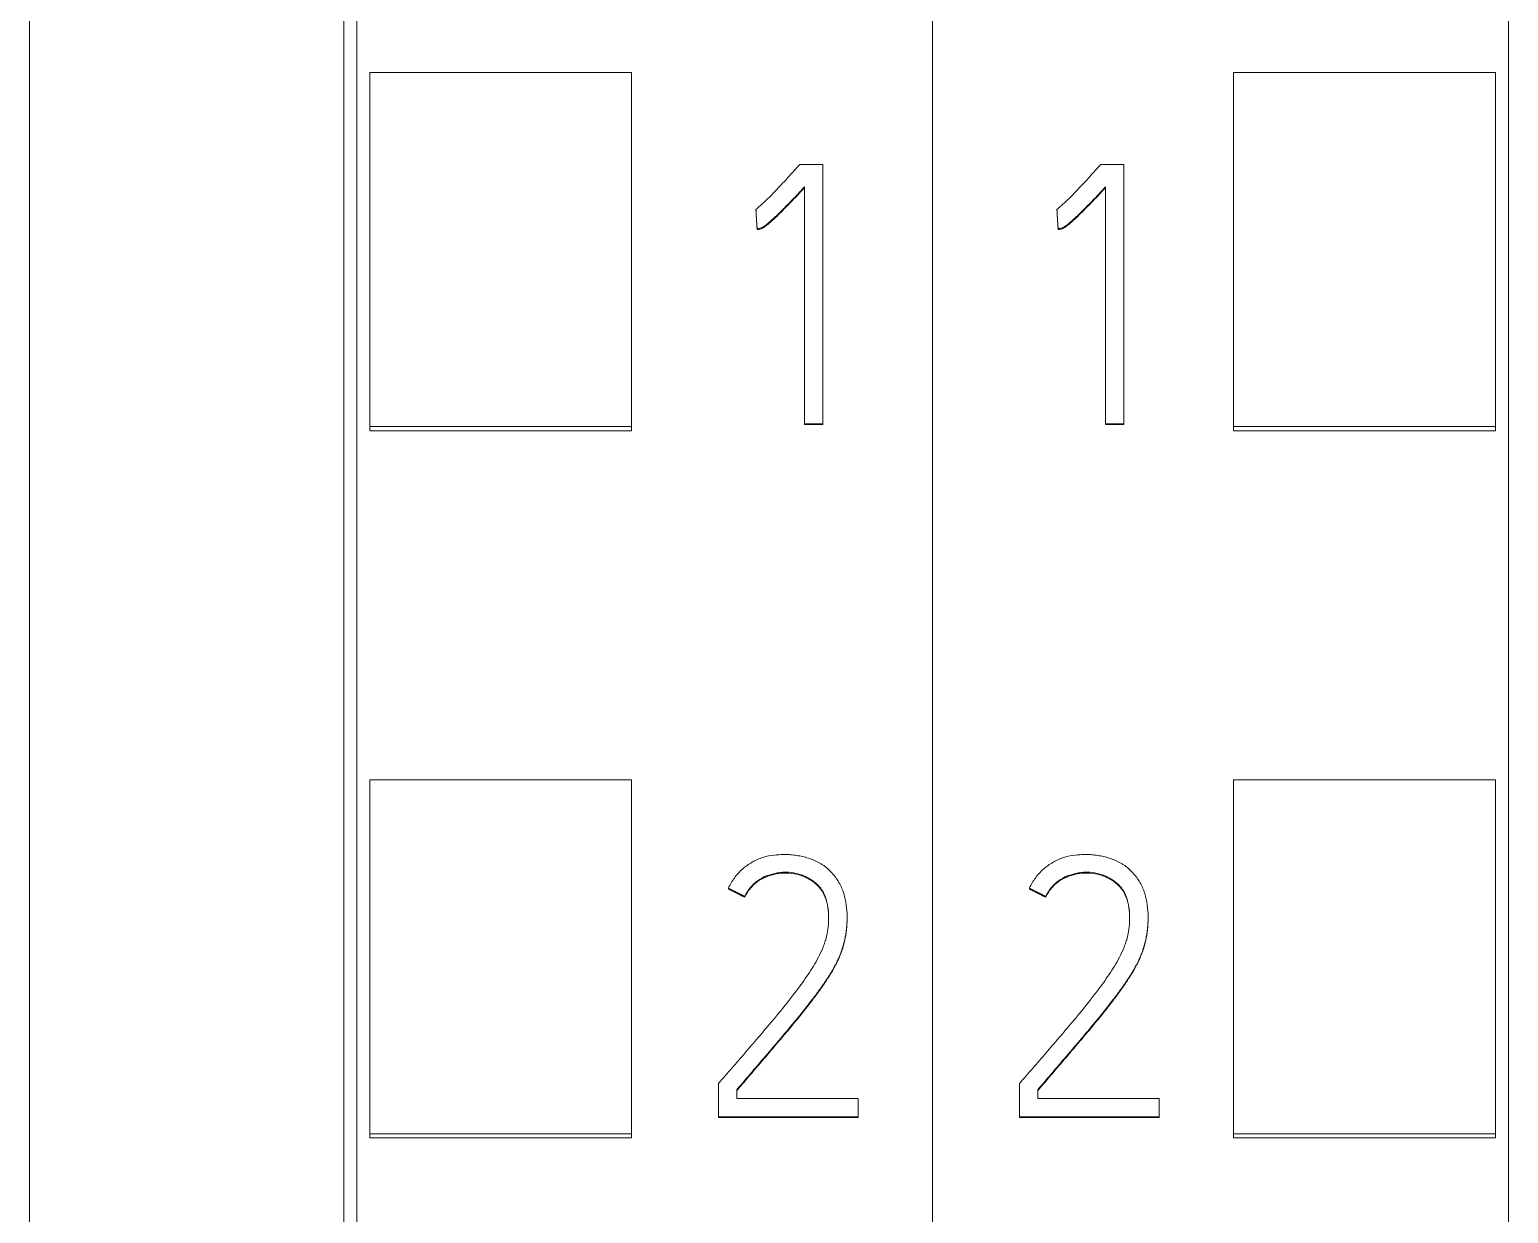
# Model space of a CAD drawing. Header units: millimetres. Extents: x 4137 to 6698, y 1400 to 3585.
# Drawn here: x 5174.15 to 5185.45, y 3342.75 to 3351.79 of the extents above; entities that cross this region are included whole.
import ezdxf

# ---------------------------------------------------------------- set-up
doc = ezdxf.new("R2010")
doc.units = ezdxf.units.MM
doc.layers.add('000-PI-Oprema', color=30, linetype='Continuous', lineweight=5)

msp = doc.modelspace()

# ---------------------------------------------------------------- linework, layer by layer
at = {"layer": '000-PI-Oprema', "color": 0, "linetype": 'ByBlock', "lineweight": 0}
for p, q in [((5181.048, 3360.459), (5181.048, 3247.041)), ((5181.048, 3360.459), (5181.048, 3247.041)), ((5176.648, 3249.363), (5176.648, 3358.178)), ((5185.448, 3358.178), (5185.448, 3249.363)), ((5176.748, 3348.759), (5176.748, 3351.463)), ((5176.748, 3351.463), (5178.748, 3351.463)), ((5178.748, 3348.759), (5178.748, 3351.463)), ((5183.348, 3348.759), (5183.348, 3351.463)), ((5185.348, 3351.463), (5183.348, 3351.463)), ((5185.348, 3348.759), (5185.348, 3351.463)), ((5180.209, 3350.762), (5180.034, 3350.762)), ((5180.209, 3348.78), (5180.209, 3350.762)), ((5182.509, 3350.762), (5182.334, 3350.762)), ((5182.509, 3348.78), (5182.509, 3350.762)), ((5180.07, 3350.591), (5180.07, 3348.78)), ((5182.37, 3350.591), (5182.37, 3348.78)), ((5179.698, 3350.418), (5179.698, 3350.411)), ((5181.998, 3350.418), (5181.998, 3350.411)), ((5179.707, 3350.271), (5179.707, 3350.265)), ((5182.007, 3350.271), (5182.007, 3350.265)), ((5176.748, 3348.727), (5176.748, 3348.759)), ((5176.748, 3348.759), (5178.748, 3348.759)), ((5178.748, 3348.727), (5178.748, 3348.759)), ((5180.07, 3348.78), (5180.209, 3348.78)), ((5180.07, 3348.78), (5180.07, 3348.774)), ((5180.209, 3348.774), (5180.07, 3348.774)), ((5180.209, 3348.78), (5180.209, 3348.774)), ((5182.37, 3348.78), (5182.509, 3348.78)), ((5182.37, 3348.78), (5182.37, 3348.774)), ((5182.509, 3348.774), (5182.37, 3348.774)), ((5182.509, 3348.78), (5182.509, 3348.774)), ((5183.348, 3348.727), (5183.348, 3348.759)), ((5185.348, 3348.759), (5183.348, 3348.759)), ((5185.348, 3348.727), (5185.348, 3348.759)), ((5176.748, 3348.727), (5178.748, 3348.727)), ((5185.348, 3348.727), (5183.348, 3348.727)), ((5176.748, 3343.358), (5176.748, 3346.061)), ((5176.748, 3346.061), (5178.748, 3346.061)), ((5178.748, 3343.358), (5178.748, 3346.061)), ((5183.348, 3343.358), (5183.348, 3346.061)), ((5185.348, 3346.061), (5183.348, 3346.061)), ((5185.348, 3343.358), (5185.348, 3346.061)), ((5179.487, 3345.233), (5179.487, 3345.227)), ((5179.612, 3345.17), (5179.612, 3345.164)), ((5181.787, 3345.233), (5181.787, 3345.227)), ((5181.912, 3345.17), (5181.912, 3345.164)), ((5180.395, 3345.002), (5180.395, 3345.008)), ((5182.695, 3345.002), (5182.695, 3345.008)), ((5179.413, 3343.742), (5179.413, 3343.488)), ((5179.551, 3343.626), (5179.551, 3343.693)), ((5181.713, 3343.742), (5181.713, 3343.488)), ((5181.851, 3343.626), (5181.851, 3343.693)), ((5180.478, 3343.626), (5179.551, 3343.626)), ((5180.478, 3343.488), (5180.478, 3343.626)), ((5182.778, 3343.626), (5181.851, 3343.626)), ((5182.778, 3343.488), (5182.778, 3343.626)), ((5179.413, 3343.488), (5179.413, 3343.482)), ((5179.413, 3343.488), (5180.478, 3343.488)), ((5180.478, 3343.482), (5179.413, 3343.482)), ((5180.478, 3343.488), (5180.478, 3343.482)), ((5181.713, 3343.488), (5181.713, 3343.482)), ((5181.713, 3343.488), (5182.778, 3343.488)), ((5182.778, 3343.482), (5181.713, 3343.482)), ((5182.778, 3343.488), (5182.778, 3343.482)), ((5176.748, 3343.327), (5176.748, 3343.358)), ((5176.748, 3343.358), (5178.748, 3343.358)), ((5178.748, 3343.327), (5178.748, 3343.358)), ((5183.348, 3343.327), (5183.348, 3343.358)), ((5185.348, 3343.358), (5183.348, 3343.358)), ((5185.348, 3343.327), (5185.348, 3343.358)), ((5176.748, 3343.327), (5178.748, 3343.327)), ((5185.348, 3343.327), (5183.348, 3343.327))]:
    msp.add_line(p, q, dxfattribs=at)
for points, knots in [([(5176.548, 3249.078), (5176.548, 3252.418), (5176.548, 3260.383), (5176.548, 3273.023), (5176.548, 3288.509), (5176.548, 3302.803), (5176.548, 3317.013), (5176.548, 3331.58), (5176.548, 3345.75), (5176.548, 3355.32), (5176.548, 3358.364)], [0, 0, 0, 0, 0.091483, 0.21812, 0.346206, 0.515858, 0.610111, 0.736264, 0.916066, 1, 1, 1, 1]), ([(5174.148, 3355.298), (5174.148, 3353.275), (5174.148, 3344.726), (5174.148, 3331.58), (5174.148, 3317.013), (5174.148, 3302.803), (5174.148, 3288.509), (5174.148, 3273.023), (5174.148, 3260.265), (5174.148, 3251.383), (5174.148, 3247.126), (5174.148, 3246.328)], [0, 0, 0, 0, 0.055935, 0.236292, 0.362833, 0.457376, 0.627551, 0.756032, 0.883059, 0.978086, 1, 1, 1, 1]), ([(5180.034, 3350.762), (5180.007, 3350.732), (5179.98, 3350.702), (5179.926, 3350.643), (5179.899, 3350.614), (5179.857, 3350.57), (5179.843, 3350.556), (5179.816, 3350.527), (5179.802, 3350.512), (5179.773, 3350.484), (5179.758, 3350.47), (5179.729, 3350.444), (5179.713, 3350.43), (5179.698, 3350.418)], [0, 0, 0, 0, 0.25, 0.25, 0.5, 0.5, 0.625, 0.625, 0.75, 0.75, 0.875, 0.875, 1, 1, 1, 1]), ([(5182.334, 3350.762), (5182.307, 3350.732), (5182.28, 3350.702), (5182.226, 3350.643), (5182.199, 3350.614), (5182.157, 3350.57), (5182.143, 3350.556), (5182.116, 3350.527), (5182.102, 3350.512), (5182.073, 3350.484), (5182.058, 3350.47), (5182.029, 3350.444), (5182.013, 3350.43), (5181.998, 3350.418)], [0, 0, 0, 0, 0.25, 0.25, 0.5, 0.5, 0.625, 0.625, 0.75, 0.75, 0.875, 0.875, 1, 1, 1, 1]), ([(5179.707, 3350.271), (5179.712, 3350.271), (5179.717, 3350.272), (5179.727, 3350.274), (5179.732, 3350.275), (5179.742, 3350.278), (5179.746, 3350.281), (5179.755, 3350.286), (5179.76, 3350.289), (5179.772, 3350.297), (5179.78, 3350.304), (5179.796, 3350.316), (5179.804, 3350.323), (5179.827, 3350.343), (5179.842, 3350.357), (5179.872, 3350.385), (5179.886, 3350.4), (5179.929, 3350.443), (5179.958, 3350.472), (5180.014, 3350.531), (5180.042, 3350.561), (5180.07, 3350.591)], [0, 0, 0, 0, 0.03125, 0.03125, 0.0625, 0.0625, 0.09375, 0.09375, 0.125, 0.125, 0.1875, 0.1875, 0.25, 0.25, 0.375, 0.375, 0.5, 0.5, 0.75, 0.75, 1, 1, 1, 1]), ([(5180.07, 3350.585), (5180.042, 3350.555), (5180.014, 3350.525), (5179.958, 3350.466), (5179.929, 3350.437), (5179.886, 3350.393), (5179.871, 3350.379), (5179.842, 3350.351), (5179.827, 3350.337), (5179.804, 3350.317), (5179.796, 3350.31), (5179.78, 3350.297), (5179.772, 3350.291), (5179.759, 3350.282), (5179.755, 3350.279), (5179.746, 3350.274), (5179.742, 3350.272), (5179.732, 3350.269), (5179.727, 3350.267), (5179.717, 3350.265), (5179.712, 3350.265), (5179.707, 3350.265)], [0, 0, 0, 0, 0.25, 0.25, 0.5, 0.5, 0.625, 0.625, 0.75, 0.75, 0.8125, 0.8125, 0.875, 0.875, 0.90625, 0.90625, 0.9375, 0.9375, 0.96875, 0.96875, 1, 1, 1, 1]), ([(5182.007, 3350.271), (5182.012, 3350.271), (5182.017, 3350.272), (5182.027, 3350.274), (5182.032, 3350.275), (5182.042, 3350.278), (5182.046, 3350.281), (5182.055, 3350.286), (5182.06, 3350.289), (5182.072, 3350.297), (5182.08, 3350.304), (5182.096, 3350.316), (5182.104, 3350.323), (5182.127, 3350.343), (5182.142, 3350.357), (5182.172, 3350.385), (5182.186, 3350.4), (5182.229, 3350.443), (5182.258, 3350.472), (5182.314, 3350.531), (5182.342, 3350.561), (5182.37, 3350.591)], [0, 0, 0, 0, 0.03125, 0.03125, 0.0625, 0.0625, 0.09375, 0.09375, 0.125, 0.125, 0.1875, 0.1875, 0.25, 0.25, 0.375, 0.375, 0.5, 0.5, 0.75, 0.75, 1, 1, 1, 1]), ([(5182.37, 3350.585), (5182.342, 3350.555), (5182.314, 3350.525), (5182.258, 3350.466), (5182.229, 3350.437), (5182.186, 3350.393), (5182.171, 3350.379), (5182.142, 3350.351), (5182.127, 3350.337), (5182.104, 3350.317), (5182.096, 3350.31), (5182.08, 3350.297), (5182.072, 3350.291), (5182.059, 3350.282), (5182.055, 3350.279), (5182.046, 3350.274), (5182.042, 3350.272), (5182.032, 3350.269), (5182.027, 3350.267), (5182.017, 3350.265), (5182.012, 3350.265), (5182.007, 3350.265)], [0, 0, 0, 0, 0.25, 0.25, 0.5, 0.5, 0.625, 0.625, 0.75, 0.75, 0.8125, 0.8125, 0.875, 0.875, 0.90625, 0.90625, 0.9375, 0.9375, 0.96875, 0.96875, 1, 1, 1, 1]), ([(5179.551, 3343.693), (5179.59, 3343.738), (5179.629, 3343.784), (5179.707, 3343.876), (5179.746, 3343.922), (5179.825, 3344.013), (5179.864, 3344.059), (5179.941, 3344.151), (5179.98, 3344.197), (5180.056, 3344.29), (5180.093, 3344.337), (5180.148, 3344.409), (5180.166, 3344.433), (5180.201, 3344.482), (5180.218, 3344.507), (5180.252, 3344.557), (5180.268, 3344.582), (5180.298, 3344.634), (5180.312, 3344.66), (5180.331, 3344.701), (5180.337, 3344.715), (5180.348, 3344.743), (5180.353, 3344.757), (5180.367, 3344.8), (5180.375, 3344.83), (5180.386, 3344.888), (5180.39, 3344.918), (5180.393, 3344.963), (5180.394, 3344.978), (5180.395, 3345.008), (5180.395, 3345.023), (5180.393, 3345.068), (5180.389, 3345.098), (5180.381, 3345.142), (5180.378, 3345.157), (5180.371, 3345.186), (5180.366, 3345.201), (5180.356, 3345.229), (5180.35, 3345.243), (5180.336, 3345.27), (5180.329, 3345.283), (5180.317, 3345.302), (5180.312, 3345.308), (5180.303, 3345.321), (5180.299, 3345.327), (5180.284, 3345.344), (5180.274, 3345.355), (5180.253, 3345.376), (5180.242, 3345.387), (5180.224, 3345.4), (5180.218, 3345.405), (5180.205, 3345.413), (5180.198, 3345.417), (5180.165, 3345.437), (5180.138, 3345.449), (5180.095, 3345.464), (5180.08, 3345.468), (5180.051, 3345.476), (5180.036, 3345.479), (5180.006, 3345.484), (5179.991, 3345.486), (5179.961, 3345.489), (5179.946, 3345.49), (5179.916, 3345.49), (5179.9, 3345.49), (5179.87, 3345.489), (5179.855, 3345.488), (5179.81, 3345.483), (5179.78, 3345.477), (5179.737, 3345.463), (5179.723, 3345.458), (5179.702, 3345.449), (5179.695, 3345.445), (5179.681, 3345.438), (5179.675, 3345.435), (5179.642, 3345.416), (5179.617, 3345.398), (5179.583, 3345.368), (5179.572, 3345.357), (5179.552, 3345.335), (5179.542, 3345.323), (5179.516, 3345.287), (5179.5, 3345.261), (5179.487, 3345.233)], [0, 0, 0, 0, 0.0625, 0.0625, 0.125, 0.125, 0.1875, 0.1875, 0.25, 0.25, 0.3125, 0.3125, 0.34375, 0.34375, 0.375, 0.375, 0.40625, 0.40625, 0.4375, 0.4375, 0.453125, 0.453125, 0.46875, 0.46875, 0.5, 0.5, 0.53125, 0.53125, 0.546875, 0.546875, 0.5625, 0.5625, 0.59375, 0.59375, 0.609375, 0.609375, 0.625, 0.625, 0.640625, 0.640625, 0.65625, 0.65625, 0.664062, 0.664062, 0.671875, 0.671875, 0.6875, 0.6875, 0.703125, 0.703125, 0.710937, 0.710937, 0.71875, 0.71875, 0.75, 0.75, 0.765625, 0.765625, 0.78125, 0.78125, 0.796875, 0.796875, 0.8125, 0.8125, 0.828125, 0.828125, 0.84375, 0.84375, 0.875, 0.875, 0.890625, 0.890625, 0.898437, 0.898437, 0.90625, 0.90625, 0.9375, 0.9375, 0.953125, 0.953125, 0.96875, 0.96875, 1, 1, 1, 1]), ([(5181.851, 3343.693), (5181.89, 3343.738), (5181.929, 3343.784), (5182.007, 3343.876), (5182.046, 3343.922), (5182.125, 3344.013), (5182.164, 3344.059), (5182.241, 3344.151), (5182.28, 3344.197), (5182.356, 3344.29), (5182.393, 3344.337), (5182.448, 3344.409), (5182.466, 3344.433), (5182.501, 3344.482), (5182.518, 3344.507), (5182.552, 3344.557), (5182.568, 3344.582), (5182.598, 3344.634), (5182.612, 3344.66), (5182.631, 3344.701), (5182.637, 3344.715), (5182.648, 3344.743), (5182.653, 3344.757), (5182.667, 3344.8), (5182.675, 3344.83), (5182.686, 3344.888), (5182.69, 3344.918), (5182.693, 3344.963), (5182.694, 3344.978), (5182.695, 3345.008), (5182.695, 3345.023), (5182.693, 3345.068), (5182.689, 3345.098), (5182.681, 3345.142), (5182.678, 3345.157), (5182.671, 3345.186), (5182.666, 3345.201), (5182.656, 3345.229), (5182.65, 3345.243), (5182.636, 3345.27), (5182.629, 3345.283), (5182.617, 3345.302), (5182.612, 3345.308), (5182.603, 3345.321), (5182.599, 3345.327), (5182.584, 3345.344), (5182.574, 3345.355), (5182.553, 3345.376), (5182.542, 3345.387), (5182.524, 3345.4), (5182.518, 3345.405), (5182.505, 3345.413), (5182.498, 3345.417), (5182.465, 3345.437), (5182.438, 3345.449), (5182.395, 3345.464), (5182.38, 3345.468), (5182.351, 3345.476), (5182.336, 3345.479), (5182.306, 3345.484), (5182.291, 3345.486), (5182.261, 3345.489), (5182.246, 3345.49), (5182.216, 3345.49), (5182.2, 3345.49), (5182.17, 3345.489), (5182.155, 3345.488), (5182.11, 3345.483), (5182.08, 3345.477), (5182.037, 3345.463), (5182.023, 3345.458), (5182.002, 3345.449), (5181.995, 3345.445), (5181.981, 3345.438), (5181.975, 3345.435), (5181.942, 3345.416), (5181.917, 3345.398), (5181.883, 3345.368), (5181.872, 3345.357), (5181.852, 3345.335), (5181.842, 3345.323), (5181.816, 3345.287), (5181.8, 3345.261), (5181.787, 3345.233)], [0, 0, 0, 0, 0.0625, 0.0625, 0.125, 0.125, 0.1875, 0.1875, 0.25, 0.25, 0.3125, 0.3125, 0.34375, 0.34375, 0.375, 0.375, 0.40625, 0.40625, 0.4375, 0.4375, 0.453125, 0.453125, 0.46875, 0.46875, 0.5, 0.5, 0.53125, 0.53125, 0.546875, 0.546875, 0.5625, 0.5625, 0.59375, 0.59375, 0.609375, 0.609375, 0.625, 0.625, 0.640625, 0.640625, 0.65625, 0.65625, 0.664062, 0.664062, 0.671875, 0.671875, 0.6875, 0.6875, 0.703125, 0.703125, 0.710937, 0.710937, 0.71875, 0.71875, 0.75, 0.75, 0.765625, 0.765625, 0.78125, 0.78125, 0.796875, 0.796875, 0.8125, 0.8125, 0.828125, 0.828125, 0.84375, 0.84375, 0.875, 0.875, 0.890625, 0.890625, 0.898437, 0.898437, 0.90625, 0.90625, 0.9375, 0.9375, 0.953125, 0.953125, 0.96875, 0.96875, 1, 1, 1, 1]), ([(5179.612, 3345.17), (5179.624, 3345.193), (5179.637, 3345.215), (5179.661, 3345.245), (5179.67, 3345.255), (5179.689, 3345.273), (5179.699, 3345.282), (5179.73, 3345.304), (5179.753, 3345.317), (5179.801, 3345.336), (5179.826, 3345.343), (5179.864, 3345.35), (5179.877, 3345.352), (5179.903, 3345.355), (5179.916, 3345.355), (5179.955, 3345.355), (5179.981, 3345.352), (5180.019, 3345.343), (5180.031, 3345.34), (5180.056, 3345.331), (5180.068, 3345.327), (5180.103, 3345.31), (5180.125, 3345.297), (5180.155, 3345.272), (5180.165, 3345.263), (5180.183, 3345.245), (5180.191, 3345.235), (5180.202, 3345.219), (5180.206, 3345.213), (5180.212, 3345.202), (5180.221, 3345.185), (5180.229, 3345.167), (5180.237, 3345.142), (5180.24, 3345.129), (5180.245, 3345.104), (5180.247, 3345.091), (5180.251, 3345.066), (5180.252, 3345.053), (5180.253, 3345.027), (5180.253, 3345.014), (5180.253, 3344.988), (5180.253, 3344.975), (5180.251, 3344.95), (5180.25, 3344.937), (5180.245, 3344.898), (5180.24, 3344.873), (5180.23, 3344.836), (5180.226, 3344.824), (5180.218, 3344.799), (5180.213, 3344.787), (5180.198, 3344.751), (5180.187, 3344.728), (5180.164, 3344.683), (5180.151, 3344.66), (5180.124, 3344.617), (5180.11, 3344.595), (5180.068, 3344.532), (5180.038, 3344.49), (5179.945, 3344.367), (5179.88, 3344.287), (5179.781, 3344.17), (5179.748, 3344.131), (5179.681, 3344.053), (5179.648, 3344.014), (5179.581, 3343.936), (5179.547, 3343.897), (5179.48, 3343.82), (5179.446, 3343.781), (5179.413, 3343.742)], [0, 0, 0, 0, 0.03125, 0.03125, 0.046875, 0.046875, 0.0625, 0.0625, 0.09375, 0.09375, 0.125, 0.125, 0.140625, 0.140625, 0.15625, 0.15625, 0.1875, 0.1875, 0.203125, 0.203125, 0.21875, 0.21875, 0.25, 0.25, 0.265625, 0.265625, 0.28125, 0.28125, 0.289062, 0.289062, 0.296875, 0.3125, 0.3125, 0.328125, 0.328125, 0.34375, 0.34375, 0.359375, 0.359375, 0.375, 0.375, 0.390625, 0.390625, 0.40625, 0.40625, 0.4375, 0.4375, 0.453125, 0.453125, 0.46875, 0.46875, 0.5, 0.5, 0.53125, 0.53125, 0.5625, 0.5625, 0.625, 0.625, 0.75, 0.75, 0.8125, 0.8125, 0.875, 0.875, 0.9375, 0.9375, 1, 1, 1, 1]), ([(5180.253, 3344.999), (5180.253, 3345.01), (5180.253, 3345.02), (5180.252, 3345.043), (5180.251, 3345.056), (5180.248, 3345.081), (5180.246, 3345.094), (5180.241, 3345.12), (5180.238, 3345.132), (5180.23, 3345.157), (5180.225, 3345.169), (5180.217, 3345.187), (5180.214, 3345.193), (5180.207, 3345.204), (5180.204, 3345.21), (5180.186, 3345.237), (5180.168, 3345.255), (5180.143, 3345.276), (5180.138, 3345.28), (5180.127, 3345.288), (5180.111, 3345.299), (5180.082, 3345.314), (5180.058, 3345.324), (5180.034, 3345.333), (5180.021, 3345.337), (5179.983, 3345.345), (5179.957, 3345.348), (5179.905, 3345.349), (5179.879, 3345.347), (5179.84, 3345.34), (5179.828, 3345.337), (5179.803, 3345.33), (5179.79, 3345.325), (5179.766, 3345.316), (5179.754, 3345.31), (5179.732, 3345.298), (5179.72, 3345.291), (5179.689, 3345.268), (5179.67, 3345.25), (5179.646, 3345.22), (5179.638, 3345.209), (5179.624, 3345.187), (5179.618, 3345.176), (5179.612, 3345.164)], [0, 0, 0, 0, 0.034222, 0.034222, 0.076212, 0.076212, 0.118203, 0.118203, 0.160193, 0.160193, 0.202183, 0.202183, 0.223179, 0.223179, 0.244174, 0.244174, 0.328155, 0.328155, 0.34915, 0.34915, 0.370145, 0.412135, 0.454126, 0.454126, 0.496116, 0.496116, 0.580097, 0.580097, 0.664077, 0.664077, 0.706068, 0.706068, 0.748058, 0.748058, 0.790048, 0.790048, 0.832039, 0.832039, 0.916019, 0.916019, 0.95801, 0.95801, 1, 1, 1, 1]), ([(5181.912, 3345.17), (5181.924, 3345.193), (5181.937, 3345.215), (5181.961, 3345.245), (5181.97, 3345.255), (5181.989, 3345.273), (5181.999, 3345.282), (5182.03, 3345.304), (5182.053, 3345.317), (5182.101, 3345.336), (5182.126, 3345.343), (5182.164, 3345.35), (5182.177, 3345.352), (5182.203, 3345.355), (5182.216, 3345.355), (5182.255, 3345.355), (5182.281, 3345.352), (5182.319, 3345.343), (5182.331, 3345.34), (5182.356, 3345.331), (5182.368, 3345.327), (5182.403, 3345.31), (5182.425, 3345.297), (5182.455, 3345.272), (5182.465, 3345.263), (5182.483, 3345.245), (5182.491, 3345.235), (5182.502, 3345.219), (5182.506, 3345.213), (5182.512, 3345.202), (5182.521, 3345.185), (5182.529, 3345.167), (5182.537, 3345.142), (5182.54, 3345.129), (5182.545, 3345.104), (5182.547, 3345.091), (5182.551, 3345.066), (5182.552, 3345.053), (5182.553, 3345.027), (5182.553, 3345.014), (5182.553, 3344.988), (5182.553, 3344.975), (5182.551, 3344.95), (5182.55, 3344.937), (5182.545, 3344.898), (5182.54, 3344.873), (5182.53, 3344.836), (5182.526, 3344.824), (5182.518, 3344.799), (5182.513, 3344.787), (5182.498, 3344.751), (5182.487, 3344.728), (5182.464, 3344.683), (5182.451, 3344.66), (5182.424, 3344.617), (5182.41, 3344.595), (5182.368, 3344.532), (5182.338, 3344.49), (5182.245, 3344.367), (5182.18, 3344.287), (5182.081, 3344.17), (5182.048, 3344.131), (5181.981, 3344.053), (5181.948, 3344.014), (5181.881, 3343.936), (5181.847, 3343.897), (5181.78, 3343.82), (5181.746, 3343.781), (5181.713, 3343.742)], [0, 0, 0, 0, 0.03125, 0.03125, 0.046875, 0.046875, 0.0625, 0.0625, 0.09375, 0.09375, 0.125, 0.125, 0.140625, 0.140625, 0.15625, 0.15625, 0.1875, 0.1875, 0.203125, 0.203125, 0.21875, 0.21875, 0.25, 0.25, 0.265625, 0.265625, 0.28125, 0.28125, 0.289062, 0.289062, 0.296875, 0.3125, 0.3125, 0.328125, 0.328125, 0.34375, 0.34375, 0.359375, 0.359375, 0.375, 0.375, 0.390625, 0.390625, 0.40625, 0.40625, 0.4375, 0.4375, 0.453125, 0.453125, 0.46875, 0.46875, 0.5, 0.5, 0.53125, 0.53125, 0.5625, 0.5625, 0.625, 0.625, 0.75, 0.75, 0.8125, 0.8125, 0.875, 0.875, 0.9375, 0.9375, 1, 1, 1, 1]), ([(5182.553, 3344.999), (5182.553, 3345.01), (5182.553, 3345.02), (5182.552, 3345.043), (5182.551, 3345.056), (5182.548, 3345.081), (5182.546, 3345.094), (5182.541, 3345.12), (5182.538, 3345.132), (5182.53, 3345.157), (5182.525, 3345.169), (5182.517, 3345.187), (5182.514, 3345.193), (5182.507, 3345.204), (5182.504, 3345.21), (5182.486, 3345.237), (5182.468, 3345.255), (5182.443, 3345.276), (5182.438, 3345.28), (5182.427, 3345.288), (5182.411, 3345.299), (5182.382, 3345.314), (5182.358, 3345.324), (5182.334, 3345.333), (5182.321, 3345.337), (5182.283, 3345.345), (5182.257, 3345.348), (5182.205, 3345.349), (5182.179, 3345.347), (5182.14, 3345.34), (5182.128, 3345.337), (5182.103, 3345.33), (5182.09, 3345.325), (5182.066, 3345.316), (5182.054, 3345.31), (5182.032, 3345.298), (5182.02, 3345.291), (5181.989, 3345.268), (5181.97, 3345.25), (5181.946, 3345.22), (5181.938, 3345.209), (5181.924, 3345.187), (5181.918, 3345.176), (5181.912, 3345.164)], [0, 0, 0, 0, 0.034222, 0.034222, 0.076212, 0.076212, 0.118203, 0.118203, 0.160193, 0.160193, 0.202183, 0.202183, 0.223179, 0.223179, 0.244174, 0.244174, 0.328155, 0.328155, 0.34915, 0.34915, 0.370145, 0.412135, 0.454126, 0.454126, 0.496116, 0.496116, 0.580097, 0.580097, 0.664077, 0.664077, 0.706068, 0.706068, 0.748058, 0.748058, 0.790048, 0.790048, 0.832039, 0.832039, 0.916019, 0.916019, 0.95801, 0.95801, 1, 1, 1, 1]), ([(5180.395, 3345.002), (5180.395, 3344.996), (5180.395, 3344.991), (5180.394, 3344.97), (5180.393, 3344.955), (5180.39, 3344.91), (5180.386, 3344.88), (5180.374, 3344.821), (5180.367, 3344.792), (5180.353, 3344.749), (5180.347, 3344.735), (5180.336, 3344.707), (5180.33, 3344.693), (5180.311, 3344.652), (5180.297, 3344.626), (5180.267, 3344.574), (5180.25, 3344.549), (5180.217, 3344.499), (5180.2, 3344.475), (5180.165, 3344.426), (5180.147, 3344.402), (5180.093, 3344.33), (5180.055, 3344.283), (5179.979, 3344.19), (5179.941, 3344.144), (5179.863, 3344.052), (5179.824, 3344.006), (5179.746, 3343.915), (5179.707, 3343.87), (5179.629, 3343.778), (5179.59, 3343.732), (5179.551, 3343.686)], [0, 0, 0, 0, 0.010489, 0.010489, 0.038761, 0.038761, 0.095304, 0.095304, 0.151848, 0.151848, 0.180119, 0.180119, 0.208391, 0.208391, 0.264935, 0.264935, 0.321478, 0.321478, 0.378022, 0.378022, 0.434565, 0.434565, 0.547652, 0.547652, 0.660739, 0.660739, 0.773826, 0.773826, 0.886913, 0.886913, 1, 1, 1, 1]), ([(5182.695, 3345.002), (5182.695, 3344.996), (5182.695, 3344.991), (5182.694, 3344.97), (5182.693, 3344.955), (5182.69, 3344.91), (5182.686, 3344.88), (5182.674, 3344.821), (5182.667, 3344.792), (5182.653, 3344.749), (5182.647, 3344.735), (5182.636, 3344.707), (5182.63, 3344.693), (5182.611, 3344.652), (5182.597, 3344.626), (5182.567, 3344.574), (5182.55, 3344.549), (5182.517, 3344.499), (5182.5, 3344.475), (5182.465, 3344.426), (5182.447, 3344.402), (5182.393, 3344.33), (5182.355, 3344.283), (5182.279, 3344.19), (5182.241, 3344.144), (5182.163, 3344.052), (5182.124, 3344.006), (5182.046, 3343.915), (5182.007, 3343.87), (5181.929, 3343.778), (5181.89, 3343.732), (5181.851, 3343.686)], [0, 0, 0, 0, 0.010489, 0.010489, 0.038761, 0.038761, 0.095304, 0.095304, 0.151848, 0.151848, 0.180119, 0.180119, 0.208391, 0.208391, 0.264935, 0.264935, 0.321478, 0.321478, 0.378022, 0.378022, 0.434565, 0.434565, 0.547652, 0.547652, 0.660739, 0.660739, 0.773826, 0.773826, 0.886913, 0.886913, 1, 1, 1, 1])]:
    msp.add_open_spline(points, degree=3, knots=knots, dxfattribs=at)
for points, weights in [([(5179.698, 3350.418), (5179.702, 3350.344), (5179.707, 3350.271)], [0.499999997999, 0.500000002001, 0.499999997999]), ([(5179.707, 3350.265), (5179.702, 3350.338), (5179.698, 3350.411)], [0.499999993743, 0.500000006257, 0.499999993743]), ([(5181.998, 3350.418), (5182.002, 3350.344), (5182.007, 3350.271)], [0.500000022096, 0.499999977904, 0.500000022096]), ([(5182.007, 3350.265), (5182.002, 3350.338), (5181.998, 3350.411)], [0.499999993416, 0.500000006584, 0.499999993416]), ([(5179.487, 3345.233), (5179.55, 3345.202), (5179.612, 3345.17)], [0.500000158949, 0.499999841051, 0.500000158949]), ([(5179.612, 3345.164), (5179.55, 3345.196), (5179.487, 3345.227)], [0.49999998791, 0.50000001209, 0.49999998791]), ([(5181.787, 3345.233), (5181.85, 3345.202), (5181.912, 3345.17)], [0.500000075207, 0.499999924793, 0.500000075207]), ([(5181.912, 3345.164), (5181.85, 3345.196), (5181.787, 3345.227)], [0.499999832915, 0.500000167085, 0.499999832915])]:
    msp.add_rational_spline(points, weights, degree=2, dxfattribs=at)

doc.saveas('drawing.dxf')
